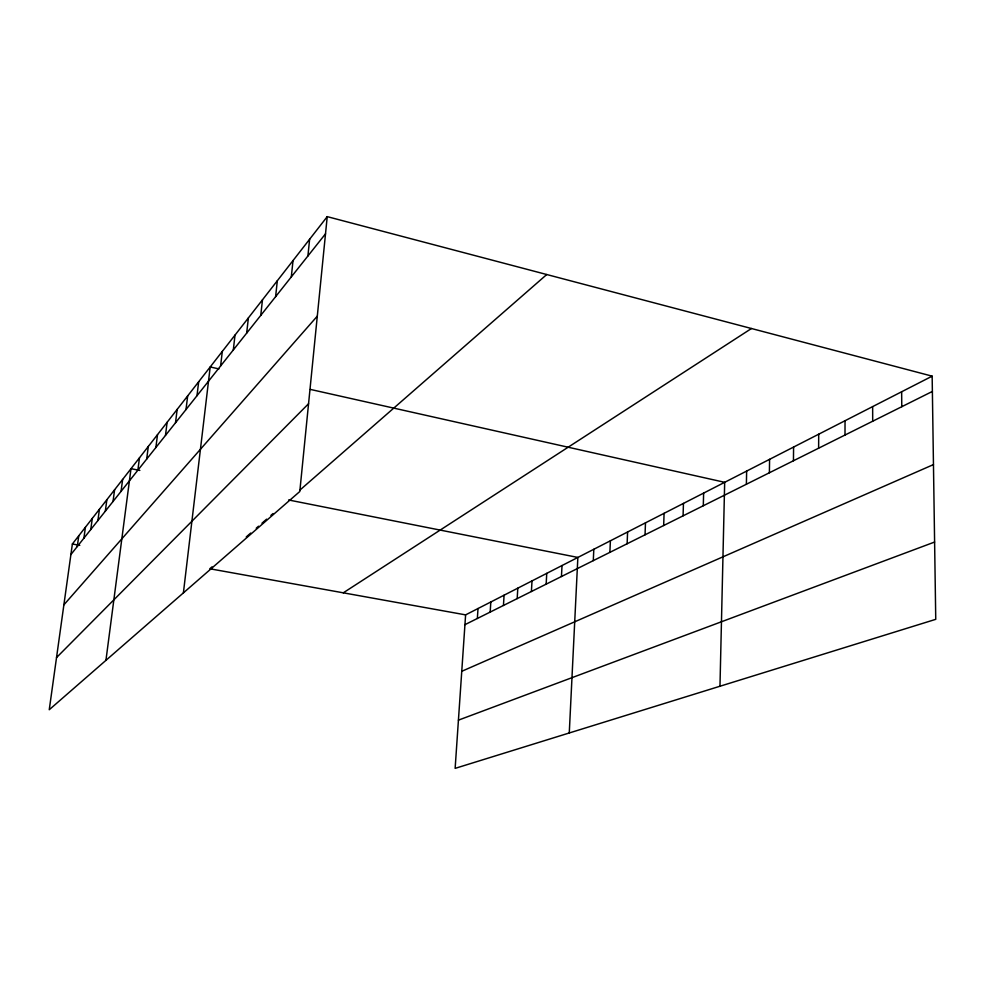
<?xml version="1.0" encoding="UTF-8"?>
<svg xmlns="http://www.w3.org/2000/svg" width="985" height="985" viewBox="0 0 985 985"><rect width="100%" height="100%" fill="white"/><g stroke="black" fill="none" stroke-linecap="round" stroke-linejoin="round"><path stroke-width="1.48" d="M845.007 435.038L845.032 420.73M818.621 448.2L818.707 434.2M793.442 460.771L793.59 447.055M769.383 472.775L769.593 459.33M746.384 484.251L746.642 471.076M719.973 686.237L724.677 482.318L310.386 389.42M703.29 505.748L703.635 493.079M683.073 515.832L683.455 503.409M663.668 525.522L664.087 513.32M645.04 534.818L645.483 522.838M627.125 543.757L627.593 531.986M609.887 552.351L610.392 540.79M593.29 560.637L593.82 549.273M569.268 732.975L577.863 557.436L288.58 499.974M561.45 576.52L562.016 565.538M546.158 584.154L546.749 573.356M531.408 591.505L532.011 580.891M517.187 598.609L517.802 588.168M503.446 605.467L504.086 595.186M490.173 612.079L490.825 601.97M477.356 618.481L478.008 608.521M932.155 376.159L465.61 614.874L455.132 768.362L935.75 619.331L932.155 376.159L327.229 216.638L72.373 544.003L49.25 709.729L299.797 491.503L327.229 216.638M307.911 255.977L309.622 239.244M291.301 276.908L293.025 260.569M275.603 296.682L277.327 280.737M260.754 315.397L262.466 299.822M246.669 333.127L248.38 317.909M233.31 349.971L235.009 335.085M220.603 365.977L222.302 351.423M183.395 592.896L210.199 366.962L218.953 368.919M196.988 395.711L198.675 381.774M186.005 409.563L187.667 395.896M165.48 435.419L167.118 422.294M175.515 422.774L177.165 409.391M155.876 447.51L157.514 434.644M146.691 459.084L148.304 446.464M137.875 470.19L139.476 457.803M121.056 491.38L122.632 479.436M105.937 660.356L131.005 468.675L139.845 470.436M113.029 501.488L114.592 489.767M97.909 520.536L99.436 509.233M105.321 511.203L106.872 499.69M90.768 529.524L92.294 518.418M77.286 546.527L78.775 535.778M83.897 538.179L85.412 527.258M70.895 554.567L325.518 233.802M63.89 604.839L317.293 316.148M56.527 657.586L308.564 403.727M211.96 566.88L209.805 568.764L465.61 614.874M246.25 536.936L250.695 533.057M256.235 528.219L258.538 526.212M261.985 523.195L266.603 519.169M270.9 515.401L273.054 513.53M299.896 490.099L546.749 274.519M343.285 592.822L751.469 328.51M464.945 624.675L932.376 391.439M461.756 671.302L933.46 464.588M458.419 720.146L934.605 542.045M72.373 544.003L79.785 545.333M901.644 391.759L901.78 406.706M872.648 406.608L872.698 421.223"/></g></svg>
